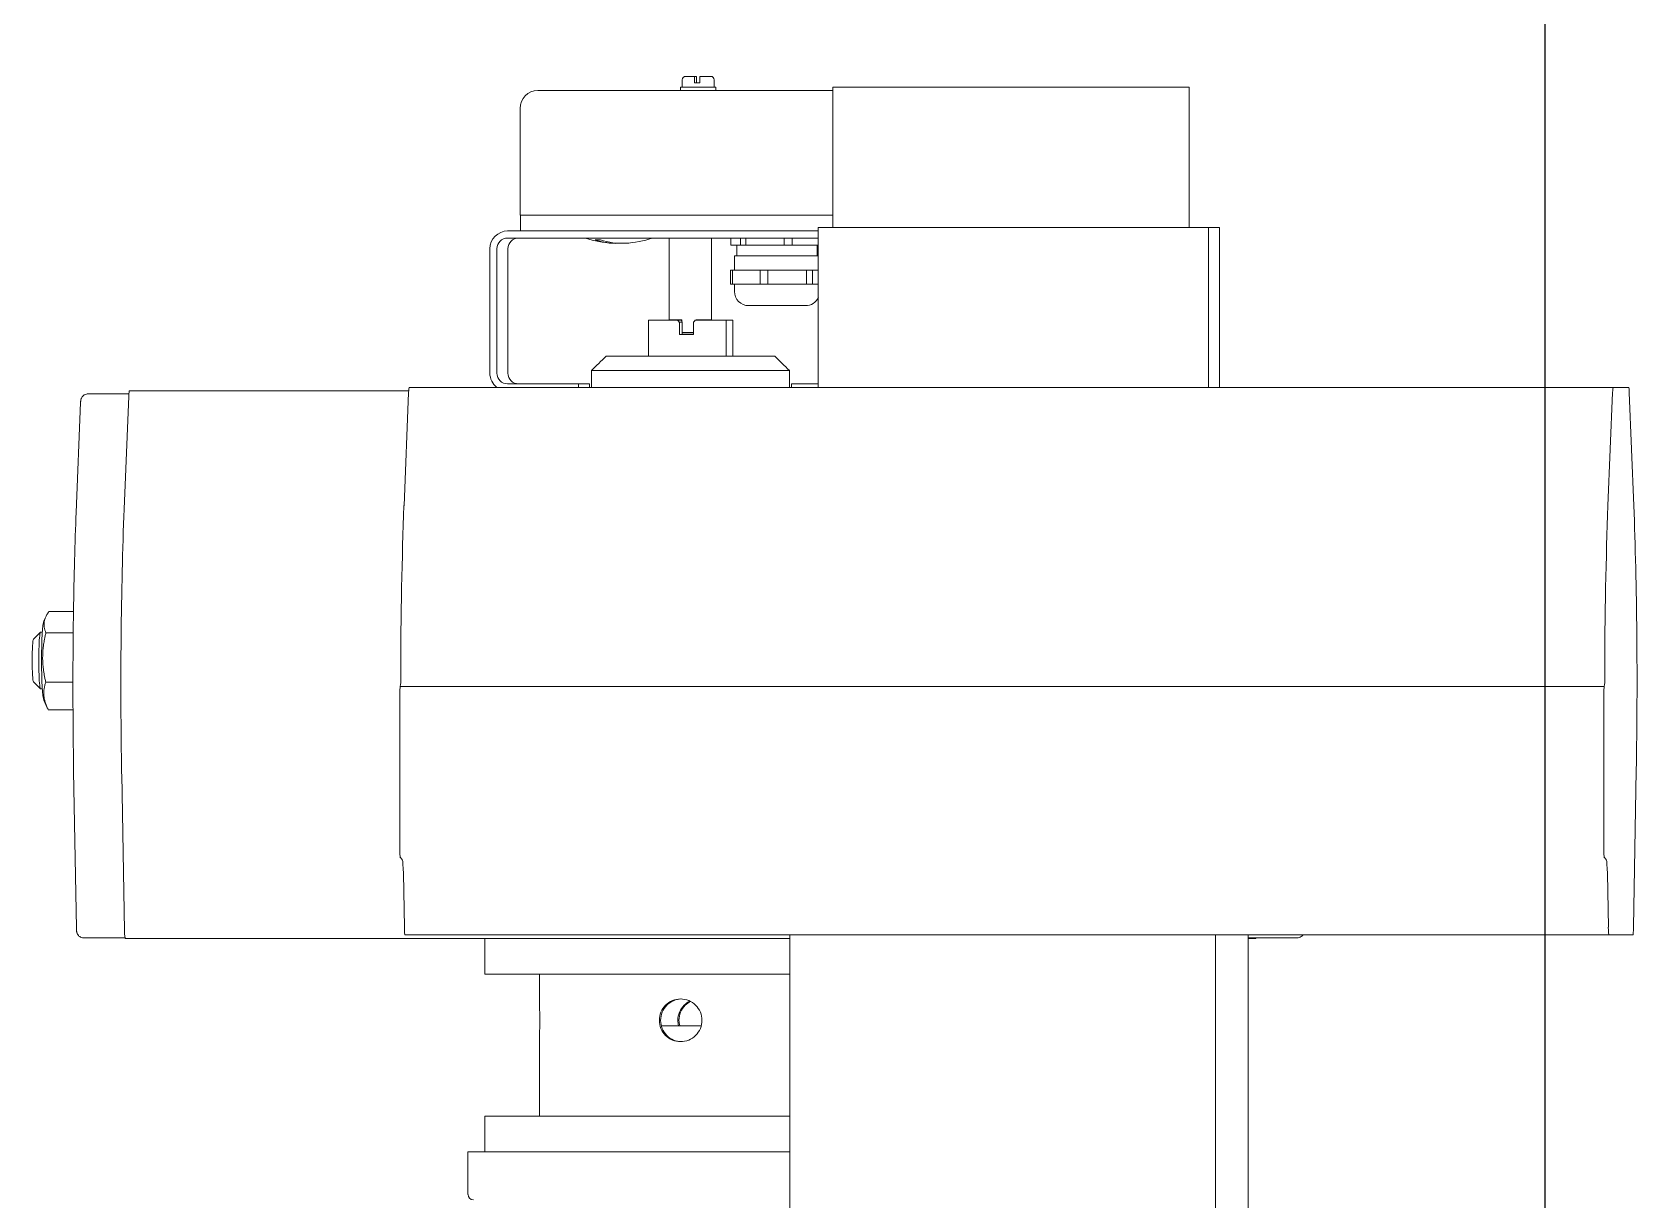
# Model space of a CAD drawing. Header units: millimetres. Extents: x 0 to 100323, y 0 to 59400.
# Drawn here: x 70094 to 71223, y 47427 to 48248 of the extents above; entities that cross this region are included whole.
import ezdxf

# ---------------------------------------------------------------- set-up
doc = ezdxf.new("R2010")
doc.units = ezdxf.units.MM
doc.header["$LTSCALE"] = 100
doc.layers.add('P_Biomass (BM)', color=150, linetype='Continuous', lineweight=18, true_color=0x007fff)
doc.layers.add('Visible', color=7, linetype='Continuous', lineweight=25)

msp = doc.modelspace()

# ---------------------------------------------------------------- linework, layer by layer
at = {"layer": 'P_Biomass (BM)'}
for p, q in [((70550, 48209.2), (70575, 48209.2)), ((70550, 48209.2), (70550, 48206.7)), ((70551.3, 48209.2), (70551.3, 48214.2)), ((70553.8, 48216.7), (70560.1, 48216.7)), ((70560, 48212.2), (70560, 48214.2)), ((70560, 48212.2), (70563.7, 48212.2)), ((70561.2, 48216.7), (70560.1, 48216.7)), ((70561.4, 48214.2), (70561.4, 48212.2)), ((70563.7, 48214.2), (70563.7, 48212.2)), ((70563.9, 48216.7), (70571.3, 48216.7)), ((70571.3, 48216.7), (70571.3, 48216.7)), ((70573.8, 48209.2), (70573.8, 48214.2)), ((70575, 48209.2), (70575, 48206.7)), ((70657.3, 48209.2), (70907.8, 48209.2)), ((70657.3, 48209.2), (70657.3, 48110.5)), ((70907.8, 48209.2), (70907.8, 48110.5)), ((70449.8, 48206.7), (70657.3, 48206.7)), ((70437.3, 48119.2), (70437.3, 48194.2)), ((70657.3, 48119.2), (70437.3, 48119.2)), ((70437.5, 48108), (70437.5, 48119.2)), ((70647, 48108), (70428.5, 48108)), ((70647, 47998), (70647, 48110.5)), ((70647, 48110.5), (70657.3, 48110.5)), ((70657.3, 48110.5), (70907.8, 48110.5)), ((70907.8, 48110.5), (70921.4, 48110.5)), ((70921.4, 48110.5), (70921.4, 47998)), ((70929.1, 48110.5), (70921.4, 48110.5)), ((70929.1, 47998), (70929.1, 48110.5)), ((70416.1, 48008), (70416.1, 48095.5)), ((70421, 48095.5), (70421, 48008)), ((70647, 48103), (70428.5, 48103)), ((70428.7, 48095.5), (70428.7, 48008)), ((70542, 48045.5), (70542, 48103)), ((70572, 48045.5), (70572, 48103)), ((70585.5, 48098), (70585.5, 48103)), ((70585.5, 48098), (70592.2, 48098)), ((70589.8, 48090.5), (70589.8, 48098)), ((70592.2, 48098), (70592.2, 48103)), ((70596.1, 48098), (70592.2, 48098)), ((70596.1, 48098), (70596.1, 48103)), ((70596.1, 48098), (70623.1, 48098)), ((70623.1, 48098), (70623.1, 48103)), ((70628.6, 48098), (70623.1, 48098)), ((70628.6, 48098), (70628.6, 48103)), ((70628.6, 48098), (70647, 48098)), ((70646.1, 48090.5), (70646.1, 48098)), ((70647, 48090.5), (70588, 48090.5)), ((70588, 48080.5), (70588, 48090.5)), ((70586.6, 48080.5), (70585.2, 48080.5)), ((70585.2, 48080.5), (70585.2, 48070.5)), ((70586.6, 48080.5), (70596.3, 48080.5)), ((70586.6, 48080.5), (70586.6, 48070.5)), ((70596.3, 48080.5), (70606.1, 48080.5)), ((70611.5, 48080.5), (70606.1, 48080.5)), ((70606.1, 48080.5), (70606.1, 48070.5)), ((70611.5, 48080.5), (70625.2, 48080.5)), ((70611.5, 48080.5), (70611.5, 48070.5)), ((70625.2, 48080.5), (70638.8, 48080.5)), ((70642.9, 48080.5), (70638.8, 48080.5)), ((70638.8, 48070.5), (70638.8, 48080.5)), ((70642.9, 48080.5), (70646.8, 48080.5)), ((70642.9, 48080.5), (70642.9, 48070.5)), ((70646.8, 48080.5), (70647, 48080.5)), ((70586.6, 48070.5), (70585.2, 48070.5)), ((70586.6, 48070.5), (70596.3, 48070.5)), ((70588, 48065.5), (70588, 48070.5)), ((70596.3, 48070.5), (70606.1, 48070.5)), ((70611.5, 48070.5), (70606.1, 48070.5)), ((70611.5, 48070.5), (70625.2, 48070.5)), ((70625.2, 48070.5), (70638.8, 48070.5)), ((70642.9, 48070.5), (70638.8, 48070.5)), ((70642.9, 48070.5), (70646.8, 48070.5)), ((70646.8, 48070.5), (70647, 48070.5)), ((70638, 48055.5), (70598, 48055.5)), ((70527.5, 48045.2), (70527.5, 48019.9)), ((70527.5, 48045.2), (70548, 48045.2)), ((70551.1, 48045.5), (70542, 48045.5)), ((70548, 48045.2), (70550.9, 48045.2)), ((70551.2, 48043.9), (70549.3, 48043.9)), ((70549.3, 48035.2), (70549.3, 48043.9)), ((70550.9, 48045.2), (70551.1, 48045.2)), ((70551.1, 48045.5), (70551.1, 48044.1)), ((70551.2, 48036.7), (70551.2, 48043.9)), ((70559.3, 48043.9), (70559.3, 48035.2)), ((70560.5, 48045.2), (70582.3, 48045.2)), ((70561.1, 48045.2), (70561.1, 48045.5)), ((70572, 48045.5), (70561.1, 48045.5)), ((70562.9, 48045.5), (70562.9, 48045.2)), ((70586.8, 48045.2), (70582.3, 48045.2)), ((70582.3, 48019.9), (70582.3, 48045.2)), ((70586.8, 48019.9), (70586.8, 48045.2)), ((70549.3, 48035.2), (70559.3, 48035.2)), ((70551.2, 48036.7), (70559.3, 48036.7)), ((70559.3, 48035.5), (70551.3, 48035.5)), ((70551.9, 48035.2), (70551.9, 48035.5)), ((70616.5, 48019.9), (70497.7, 48019.9)), ((70626.7, 48009.9), (70487.5, 48009.9)), ((70487.5, 47998), (70487.5, 48009.9)), ((70626.7, 47998), (70626.7, 48009.9)), ((70162.2, 47993.5), (70133.4, 47993.5)), ((70358.9, 47995.5), (70162.5, 47995.5)), ((70355.7, 47914.8), (70358.9, 47994.4)), ((70359.3, 47998), (70393.5, 47998)), ((70393.5, 47998), (71171.8, 47998)), ((70428.5, 48000.5), (70478.4, 48000.5)), ((70478.4, 48000.5), (70478.4, 47998)), ((70478.4, 48000.5), (70486.1, 48000.5)), ((70486.1, 48000.5), (70486.1, 47998)), ((70628.1, 48000.5), (70647, 48000.5)), ((70628.1, 47998), (70628.1, 48000.5)), ((71171.8, 47998), (71206, 47998)), ((71205.5, 47994.4), (71202.3, 47914.8)), ((71216.9, 47998), (71206, 47998)), ((71220.5, 47914.8), (71217.3, 47994.4)), ((70125.1, 47910.1), (70128.2, 47987.5)), ((70158.9, 47912.3), (70162.1, 47991.9)), ((70102.3, 47833.8), (70103.9, 47837.2)), ((70105.9, 47840.5), (70123.2, 47840.5)), ((70095, 47820.9), (70100, 47825.9)), ((70100.1, 47826), (70101.3, 47826)), ((70103.8, 47825.4), (70123, 47825.4)), ((70095, 47791), (70100, 47786)), ((70103.7, 47790.8), (70122.8, 47790.8)), ((70100.1, 47786), (70101.3, 47786)), ((70352.6, 47674.8), (70352.6, 47780.5)), ((70353, 47787.8), (70387.2, 47787.8)), ((70387.2, 47787.8), (71165.5, 47787.8)), ((71165.5, 47787.8), (71199.7, 47787.8)), ((71199.3, 47780.5), (71199.3, 47674.8)), ((70102.3, 47778.1), (70104.8, 47772.8)), ((70105.5, 47771.4), (70122.8, 47771.4)), ((70125.3, 47617.7), (70123.3, 47728.2)), ((70159.1, 47616), (70157.1, 47726.1)), ((71220.3, 47618.5), (71222.2, 47728.6)), ((70354.5, 47665.5), (70353.1, 47667.4)), ((71199.8, 47667.4), (71201.2, 47665.5)), ((70355.9, 47618.5), (70355.2, 47656.3)), ((71201.9, 47656.3), (71202.6, 47618.5)), ((70159.4, 47611), (70130.4, 47611)), ((70159.6, 47610.5), (70416.9, 47610.5)), ((70356.4, 47613), (70390.5, 47613)), ((70390.5, 47613), (70626.9, 47613)), ((70412.5, 47585.5), (70412.5, 47610.5)), ((70416.9, 47610.5), (70435.9, 47610.5)), ((70626.9, 47610.5), (70435.9, 47610.5)), ((70626.9, 47613), (70926.3, 47613)), ((70626.9, 47413), (70626.9, 47613)), ((70929.4, 47613), (70926.3, 47613)), ((70926.3, 47613), (70926.3, 47413)), ((70929.4, 47613), (71168.9, 47613)), ((70949.2, 47413), (70949.2, 47613)), ((70967.1, 47611), (70949.2, 47611)), ((70949.2, 47610.5), (70954.6, 47610.5)), ((70983.8, 47611), (70967.1, 47611)), ((71168.9, 47613), (71203, 47613)), ((71203, 47613), (71219.8, 47613)), ((70435.9, 47585.5), (70412.5, 47585.5)), ((70435.9, 47585.5), (70626.9, 47585.5)), ((70450.9, 47566.3), (70450.9, 47585.5)), ((70536.6, 47549.2), (70564.7, 47549.2)), ((70450.9, 47485.5), (70450.9, 47539.7)), ((70412.5, 47485.5), (70435.9, 47485.5)), ((70412.5, 47485.5), (70412.5, 47460.5)), ((70626.9, 47485.5), (70435.9, 47485.5)), ((70400.6, 47460.5), (70465.8, 47460.5)), ((70400.6, 47460.5), (70400.6, 47430.5)), ((70495.6, 47460.5), (70465.8, 47460.5)), ((70495.6, 47460.5), (70600.7, 47460.5)), ((70626.9, 47460.5), (70600.7, 47460.5))]:
    msp.add_line(p, q, dxfattribs=at)
for centre, radius, start, end in [((70553.8, 48214.2), 2.5, 90, 180), ((70571.3, 48214.2), 2.5, 0, 90), ((70449.8, 48194.2), 12.5, 90, 180), ((70506.8, 48174.2), 75, 251.8051, 266.5015), ((70506.8, 48174.2), 75, 273.4985, 288.1949), ((70598, 48065.5), 10, 180, 270), ((70638, 48065.5), 10, 270, 334.82), ((70404.4, 47430.5), 3.75, 180, 270)]:
    msp.add_arc(centre, radius, start, end, dxfattribs=at)
for centre, major_axis, ratio, start_param, end_param in [((70428.5, 48095.5), (0, 12.5), 0.997858, 0, 1.570796), ((70428.5, 48095.5), (0, 7.5), 0.997858, 0, 1.570796), ((70436.2, 48095.5), (0, 7.5), 0.997858, 0, 1.570796), ((70505, 48174.2), (0, -74.9), 0.778057, 6.023523, 6.314163), ((70508.7, 48174.2), (0, -74.9), 0.778057, 6.023523, 6.330716), ((70559.8, 48039), (-60.9, 60.8), 0.046255, 1.422332, 1.442966), ((70557.1, 48038.9), (-6.25, 6.25), 0.032742, 6.250455, 6.581459), ((70557.1, 48038.9), (-6.25, 6.25), 0.032742, 6.050372, 6.250455), ((70557, 48039.1), (15, -15), 0.032742, 4.339822, 4.348647), ((70559.9, 48039), (60.9, 60.8), 0.046255, 1.514973, 1.535607), ((70428.5, 48008), (0, 12.5), 0.997858, 1.570796, 2.498092), ((70428.5, 48008), (0, -7.5), 0.997858, 4.712389, 6.283185), ((70436.2, 48008), (0, -7.5), 0.997858, 4.712389, 6.283185), ((70162.5, 47988), (0, 7.5), 0.065414, 0, 1.019007), ((70359.3, 47990.5), (0, 7.5), 0.065414, 0, 1.019007), ((71206, 47990.5), (0, 7.5), 0.065414, 0, 1.019007), ((71216.9, 47990.5), (0, 7.5), 0.065414, 5.264178, 6.283185), ((70368.8, 47791), (0, 236.3), 0.065414, 1.019007, 1.553759), ((71215.5, 47791), (0, -236.3), 0.065414, 4.1606, 4.695352), ((71207.3, 47791), (0, 236.3), 0.065414, 4.445469, 5.264178), ((70172, 47788.5), (0, 236.3), 0.065414, 1.019007, 1.837717), ((70100.1, 47806), (0, 20), 0.065414, 0, 3.141593), ((70102.6, 47806), (0, 28.1), 0.065414, 0.137118, 3.004475), ((70095.1, 47806), (0, 15), 0.065414, 0.065601, 3.075991), ((70352.9, 47795), (0, -7.55), 0.065414, 0.325496, 1.570251), ((71199.6, 47795), (0, -7.55), 0.065414, 0.325496, 1.570251), ((70353.1, 47780.5), (0, 7.5), 0.065414, 0.180962, 1.570796), ((71199.8, 47780.5), (0, 7.5), 0.065414, 0.180962, 1.570796), ((70353.1, 47674.8), (0, -7.5), 0.065414, 4.712389, 6.195919), ((70354.4, 47653), (0, 12.5), 0.065414, 4.979309, 6.195919), ((71199.8, 47674.8), (0, -7.5), 0.065414, 4.712389, 6.195919), ((71201.1, 47653), (0, 12.5), 0.065414, 4.979309, 6.195919), ((70159.6, 47618), (0, -7.5), 0.065414, 4.979309, 6.283185), ((70356.4, 47620.5), (0, -7.5), 0.065414, 4.979309, 6.283185), ((70954.6, 47618), (0, -7.5), 0.065414, 0, 0.367208), ((71203, 47620.5), (0, -7.5), 0.065414, 4.979309, 6.283185), ((71219.8, 47620.5), (0, -7.5), 0.065414, 0, 1.303876)]:
    msp.add_ellipse(centre, major_axis=major_axis, ratio=ratio, start_param=start_param, end_param=end_param, dxfattribs=at)
for points, knots in [([(70560, 48214.2), (70560, 48214.5), (70560, 48214.9), (70560, 48215.4), (70560, 48215.8), (70560, 48216.2), (70560, 48216.4), (70560.1, 48216.6), (70560.1, 48216.7), (70560.1, 48216.7)], [0, 0, 0, 0, 0.0368272, 0.0368272, 0.0739214, 0.0739214, 0.1114349, 0.1114349, 0.1495092, 0.1495092, 0.1495092, 0.1495092]), ([(70561.2, 48216.7), (70561.3, 48216.7), (70561.3, 48216.6), (70561.3, 48216.4), (70561.3, 48216.2), (70561.4, 48215.8), (70561.4, 48215.4), (70561.4, 48214.9), (70561.4, 48214.5), (70561.4, 48214.2)], [0.4504594, 0.4504594, 0.4504594, 0.4504594, 0.4885337, 0.4885337, 0.5260472, 0.5260472, 0.5631414, 0.5631414, 0.5999686, 0.5999686, 0.5999686, 0.5999686]), ([(70563.9, 48216.7), (70563.8, 48216.7), (70563.8, 48216.6), (70563.8, 48216.4), (70563.8, 48216.2), (70563.7, 48215.8), (70563.7, 48215.4), (70563.7, 48214.9), (70563.7, 48214.5), (70563.7, 48214.2)], [0.4504591, 0.4504591, 0.4504591, 0.4504591, 0.4885333, 0.4885333, 0.5260468, 0.5260468, 0.563141, 0.563141, 0.5999682, 0.5999682, 0.5999682, 0.5999682]), ([(70490.1, 48101.8), (70490.6, 48101.8), (70491.2, 48101.7), (70491.8, 48101.7), (70492.4, 48101.7), (70493, 48101.8), (70493.7, 48101.8)], [-0.1136379, -0.1136379, -0.1136379, -0.1136379, 0, 0, 0, 0.1136379, 0.1136379, 0.1136379, 0.1136379]), ([(70128.2, 47987.5), (70128.2, 47987.7), (70128.2, 47987.8), (70128.3, 47988.2), (70128.3, 47988.3), (70128.3, 47988.6), (70128.3, 47988.8), (70128.4, 47989.2), (70128.4, 47989.4), (70128.6, 47990.1), (70128.7, 47990.3), (70128.9, 47990.7), (70129, 47991), (70129.4, 47991.5), (70129.6, 47991.8), (70130.1, 47992.3), (70130.3, 47992.5), (70131.1, 47992.9), (70131.7, 47993.2), (70132.7, 47993.4), (70133, 47993.5), (70133.4, 47993.5)], [3.697944, 3.697944, 3.697944, 3.697944, 3.900833, 3.900833, 4.103722, 4.103722, 4.306611, 4.306611, 4.5095, 4.5095, 4.571184, 4.571184, 4.620096, 4.620096, 4.650384, 4.650384, 4.670111, 4.670111, 4.699726, 4.699726, 4.712389, 4.712389, 4.712389, 4.712389]), ([(70125.1, 47910.1), (70124.6, 47899.4), (70124.3, 47888.1), (70123.6, 47864.8), (70123.4, 47852.8), (70123, 47828.2), (70122.9, 47815.7), (70122.8, 47790.6), (70122.8, 47777.9), (70123, 47752.8), (70123.1, 47740.4), (70123.3, 47728.2)], [2.585241, 2.585241, 2.585241, 2.585241, 2.7494384, 2.7494384, 2.9136357, 2.9136357, 3.0778331, 3.0778331, 3.2420305, 3.2420305, 3.4062278, 3.4062278, 3.4062278, 3.4062278]), ([(70130.4, 47611), (70129.9, 47611), (70129.4, 47611), (70128.4, 47611.4), (70128, 47611.6), (70127.2, 47612.1), (70126.9, 47612.4), (70126.3, 47613.1), (70126.1, 47613.4), (70125.8, 47614.1), (70125.7, 47614.3), (70125.5, 47614.8), (70125.5, 47615), (70125.4, 47615.4), (70125.4, 47615.6), (70125.4, 47616), (70125.3, 47616.2), (70125.3, 47616.6), (70125.3, 47616.8), (70125.3, 47617.2), (70125.3, 47617.5), (70125.3, 47617.7)], [1.570796, 1.570796, 1.570796, 1.570796, 1.59174, 1.59174, 1.614817, 1.614817, 1.645158, 1.645158, 1.692478, 1.692478, 1.776507, 1.776507, 1.9007, 1.9007, 2.097431, 2.097431, 2.358663, 2.358663, 2.619895, 2.619895, 2.876957, 2.876957, 2.876957, 2.876957]), ([(70983.8, 47611), (70984.3, 47611), (70984.8, 47611), (70985.8, 47611.4), (70986.2, 47611.6), (70987, 47612.1), (70987.3, 47612.4), (70987.6, 47612.8), (70987.7, 47612.9), (70987.8, 47613)], [4.71238898, 4.71238898, 4.71238898, 4.71238898, 4.73333248, 4.73333248, 4.75641003, 4.75641003, 4.78675021, 4.78675021, 4.79896596, 4.79896596, 4.79896596, 4.79896596]), ([(70450.9, 47566.2), (70450.9, 47565.5), (70450.9, 47564.6), (70451, 47562.2), (70451, 47560.5), (70451.1, 47556.9), (70451.2, 47554.8), (70451.2, 47553)], [2.9926811, 2.9926811, 2.9926811, 2.9926811, 3.1687155, 3.1687155, 3.3950541, 3.3950541, 3.6213927, 3.6213927, 3.6213927, 3.6213927]), ([(70565.2, 47553), (70565.2, 47551.1), (70564.8, 47549.1), (70563.3, 47545.4), (70562.1, 47543.7), (70559.4, 47541), (70557.7, 47539.9), (70554, 47538.3), (70552, 47538), (70548.3, 47538), (70546.3, 47538.3), (70542.6, 47539.9), (70540.9, 47541), (70538.3, 47543.7), (70537.1, 47545.4), (70535.6, 47549.1), (70535.3, 47551.1), (70535.3, 47554.8), (70535.6, 47556.9), (70537.1, 47560.5), (70538.3, 47562.2), (70540.9, 47564.9), (70542.6, 47566), (70546.3, 47567.6), (70548.3, 47568), (70552, 47568), (70554, 47567.6), (70557.7, 47566), (70559.4, 47564.9), (70562.1, 47562.2), (70563.3, 47560.5), (70564.8, 47556.9), (70565.2, 47554.8), (70565.2, 47553)], [0, 0, 0, 0, 0.226339, 0.226339, 0.452677, 0.452677, 0.679013, 0.679013, 0.905348, 0.905348, 1.131684, 1.131684, 1.358019, 1.358019, 1.584358, 1.584358, 1.810696, 1.810696, 2.037035, 2.037035, 2.263373, 2.263373, 2.489709, 2.489709, 2.716044, 2.716044, 2.94238, 2.94238, 3.168715, 3.168715, 3.395054, 3.395054, 3.621393, 3.621393, 3.621393, 3.621393]), ([(70550.6, 47568), (70548.8, 47567.9), (70547, 47567.5), (70543.4, 47566), (70541.7, 47564.9), (70539.1, 47562.2), (70538, 47560.5), (70536.5, 47556.9), (70536.1, 47554.8), (70536.1, 47551.1), (70536.5, 47549.1), (70538, 47545.4), (70539.1, 47543.7), (70541.7, 47541), (70543.4, 47539.9), (70547, 47538.4), (70548.8, 47538), (70550.6, 47538)], [-2.700852, -2.700852, -2.700852, -2.700852, -2.49074, -2.49074, -2.264312, -2.264312, -2.037878, -2.037878, -1.811445, -1.811445, -1.585012, -1.585012, -1.358579, -1.358579, -1.132151, -1.132151, -0.922038, -0.922038, -0.922038, -0.922038]), ([(70548.7, 47549.2), (70548.4, 47550.5), (70548.2, 47551.7), (70548.2, 47554.8), (70548.6, 47556.9), (70550.1, 47560.5), (70551.3, 47562.2), (70553.8, 47564.7), (70555.2, 47565.7), (70556.7, 47566.5)], [-1.9583037, -1.9583037, -1.9583037, -1.9583037, -1.8114452, -1.8114452, -1.585012, -1.585012, -1.3585788, -1.3585788, -1.1651251, -1.1651251, -1.1651251, -1.1651251]), ([(70557.1, 47566.2), (70555.7, 47565.5), (70554.5, 47564.6), (70552.1, 47562.2), (70550.9, 47560.5), (70549.4, 47556.9), (70549, 47554.8), (70549, 47551.7), (70549.2, 47550.5), (70549.5, 47549.2)], [1.1819847, 1.1819847, 1.1819847, 1.1819847, 1.3580192, 1.3580192, 1.5843577, 1.5843577, 1.8106963, 1.8106963, 1.9575313, 1.9575313, 1.9575313, 1.9575313]), ([(70451.2, 47553), (70451.2, 47551.1), (70451.1, 47549.1), (70451, 47545.4), (70451, 47543.7), (70450.9, 47541.3), (70450.9, 47540.4), (70450.9, 47539.7)], [0, 0, 0, 0, 0.2263386, 0.2263386, 0.4526772, 0.4526772, 0.6287116, 0.6287116, 0.6287116, 0.6287116])]:
    msp.add_open_spline(points, degree=3, knots=knots, dxfattribs=at)
for points, weights in [([(70551.3, 48035.5), (70551.2, 48036.1), (70551.2, 48036.7)], [1, 1.00107002292, 1]), ([(70105.9, 47840.5), (70100.7, 47832.9), (70103.8, 47825.4)], [2.02104205812, 2.3336983526, 2.02104205812]), ([(70103.7, 47790.8), (70099.6, 47808.1), (70103.8, 47825.4)], [2.02104205811, 2.33369835258, 2.02104205811]), ([(70105.5, 47771.4), (70100.5, 47781.1), (70103.7, 47790.8)], [2.02104205811, 2.33369835258, 2.02104205811])]:
    msp.add_rational_spline(points, weights, degree=2, dxfattribs=at)
for points in [[(70487.5, 48009.9), (70490.9, 48013.2), (70494.4, 48016.6), (70497.7, 48019.9)], [(70616.5, 48019.9), (70619.8, 48016.6), (70623.3, 48013.2), (70626.7, 48009.9)]]:
    msp.add_open_spline(points, degree=3, dxfattribs=at)
at = {"layer": 'Visible'}
msp.add_line((71158, 50945.5), (71158, 46195.5), dxfattribs=at)

doc.saveas('drawing.dxf')
